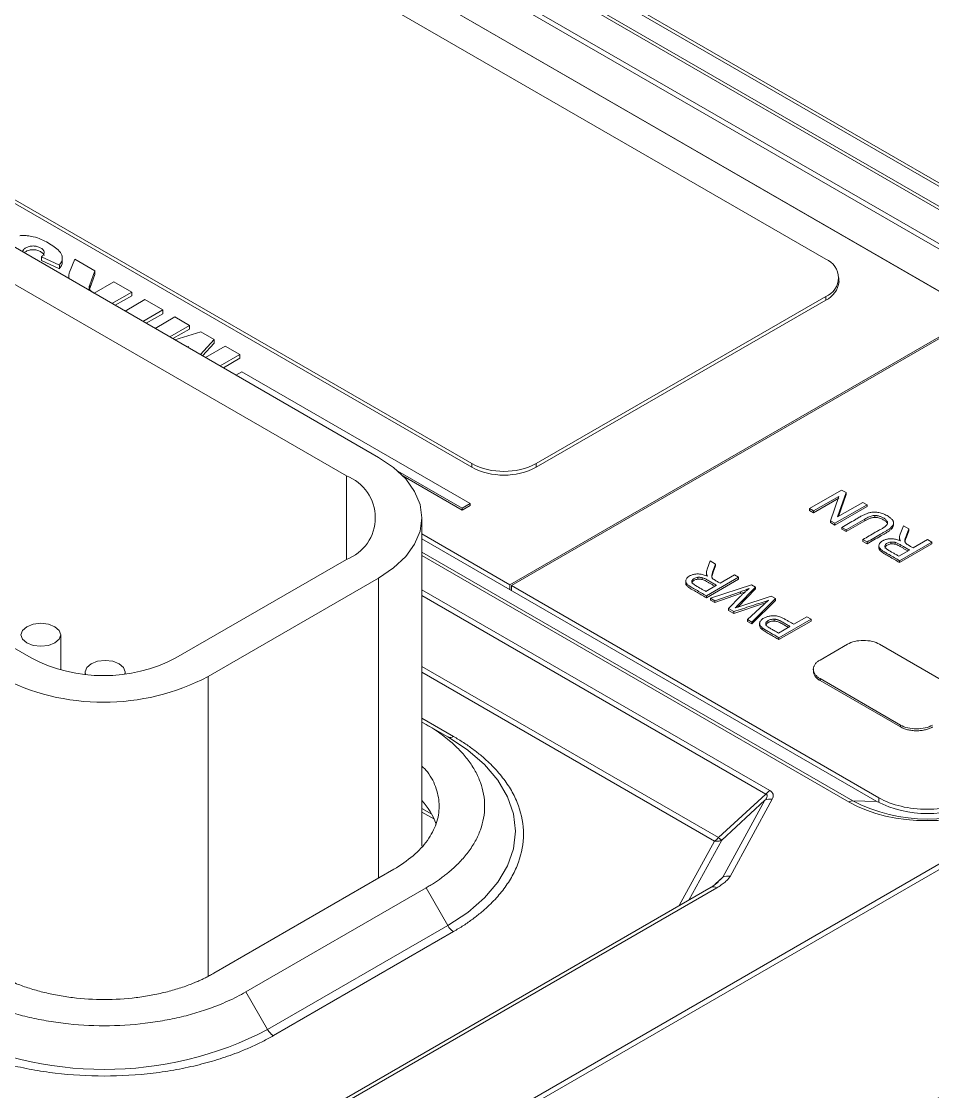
# Model space of a CAD drawing. Header units: millimetres. Extents: x 0 to 594, y 0 to 420.
# Drawn here: x 461.42 to 501.48, y 226.77 to 273.81 of the extents above; entities that cross this region are included whole.
import ezdxf

# ---------------------------------------------------------------- set-up
doc = ezdxf.new("R2010")
doc.units = ezdxf.units.MM
doc.header["$LTSCALE"] = 2

msp = doc.modelspace()

# ---------------------------------------------------------------- linework, layer by layer
at = {"color": 7, "linetype": 'Continuous', "lineweight": 15}
for p, q in [((462.965, 286.201), (520.873, 252.772)), ((521.035, 252.911), (463.127, 286.34)), ((520.161, 254.92), (466.607, 285.836)), ((520.334, 254.968), (466.78, 285.883)), ((503.497, 260.949), (461.815, 285.012)), ((519.817, 251.533), (461.909, 284.963)), ((464.253, 282.135), (496.78, 263.357)), ((444.316, 273.591), (477.125, 254.65)), ((461.594, 213.587), (565.171, 273.38)), ((481.223, 254.377), (448.696, 273.154)), ((448.696, 272.991), (481.223, 254.214)), ((461.777, 213.453), (565.354, 273.247)), ((442.901, 272.774), (475.711, 253.834)), ((461.852, 245.833), (429.042, 264.773)), ((463.092, 263.106), (462.307, 263.469)), ((462.307, 263.469), (462.307, 263.305)), ((463.092, 262.943), (462.307, 263.305)), ((463.092, 263.106), (463.092, 262.943)), ((463.223, 263.411), (463.223, 263.247)), ((463.769, 263.362), (463.534, 262.787)), ((464.657, 262.849), (463.769, 263.362)), ((463.512, 262.624), (463.512, 262.509)), ((464.429, 262.232), (464.657, 262.849)), ((464.429, 262.069), (464.657, 262.685)), ((464.657, 262.685), (464.657, 262.849)), ((497.365, 262.378), (497.365, 262.541)), ((464.419, 262.04), (464.429, 262.069)), ((464.429, 262.069), (464.429, 262.232)), ((465.483, 262.372), (464.621, 261.875)), ((466.272, 261.916), (465.483, 262.372)), ((464.621, 261.875), (464.552, 261.915)), ((465.405, 261.416), (466.272, 261.916)), ((465.547, 261.334), (466.272, 261.753)), ((466.847, 261.585), (465.98, 261.084)), ((466.272, 261.753), (466.272, 261.916)), ((467.635, 261.13), (466.847, 261.585)), ((496.78, 261.725), (484.052, 254.377)), ((484.052, 254.214), (496.78, 261.561)), ((496.78, 261.561), (496.78, 261.725)), ((466.768, 260.629), (467.635, 261.13)), ((467.635, 261.13), (467.635, 260.966)), ((466.91, 260.547), (467.635, 260.966)), ((468.168, 260.822), (467.301, 260.321)), ((468.811, 260.451), (468.168, 260.822)), ((482.894, 249.055), (503.497, 260.949)), ((482.965, 249.014), (503.568, 260.908)), ((467.944, 259.95), (468.811, 260.451)), ((468.085, 259.869), (468.811, 260.288)), ((469.309, 260.163), (468.175, 259.817)), ((468.811, 260.288), (468.811, 260.451)), ((469.891, 259.828), (469.309, 260.163)), ((469.29, 259.173), (469.891, 259.828)), ((469.388, 259.117), (469.891, 259.664)), ((469.891, 259.664), (469.891, 259.828)), ((468.719, 259.503), (468.767, 259.517)), ((468.767, 259.517), (468.742, 259.49)), ((470.387, 259.541), (469.52, 259.04)), ((471.031, 259.169), (470.387, 259.541)), ((470.164, 258.668), (471.031, 259.169)), ((470.306, 258.587), (471.031, 259.006)), ((471.031, 259.169), (471.031, 259.006)), ((471.109, 258.417), (470.855, 258.27)), ((481.15, 252.62), (471.109, 258.417)), ((477.975, 254.045), (480.797, 252.416)), ((481.223, 254.377), (481.223, 254.214)), ((484.052, 254.377), (484.052, 254.214)), ((478.193, 253.838), (480.797, 252.335)), ((497.481, 253.214), (496.067, 252.397)), ((497.305, 252.033), (497.673, 253.103)), ((497.673, 253.103), (497.481, 253.214)), ((497.673, 253.103), (497.673, 253.021)), ((480.797, 252.416), (481.15, 252.62)), ((481.15, 252.539), (481.15, 252.62)), ((496.246, 252.294), (497.357, 252.935)), ((497.357, 252.853), (496.246, 252.212)), ((497.357, 252.935), (496.989, 251.865)), ((498.416, 252.674), (497.305, 252.033)), ((497.673, 253.021), (497.34, 252.053)), ((498.596, 252.571), (498.416, 252.674)), ((480.797, 252.335), (481.15, 252.539)), ((480.797, 252.416), (480.797, 252.335)), ((496.067, 252.397), (496.246, 252.294)), ((496.067, 252.397), (496.067, 252.316)), ((496.246, 252.212), (496.067, 252.316)), ((496.246, 252.294), (496.246, 252.212)), ((497.181, 251.754), (498.596, 252.571)), ((498.596, 252.489), (497.181, 251.673)), ((498.596, 252.571), (498.596, 252.489)), ((479.029, 237.557), (479.029, 251.997)), ((496.989, 251.865), (497.181, 251.754)), ((496.989, 251.865), (496.989, 251.783)), ((497.181, 251.673), (496.989, 251.783)), ((497.181, 251.754), (497.181, 251.673)), ((497.678, 251.467), (498.495, 251.938)), ((498.495, 251.857), (497.678, 251.386)), ((498.495, 251.938), (498.495, 251.857)), ((498.942, 252.014), (498.942, 252.095)), ((499.486, 251.835), (499.486, 251.753)), ((499.764, 251.665), (499.764, 251.779)), ((479.029, 251.286), (482.894, 249.055)), ((497.491, 251.575), (497.678, 251.467)), ((497.491, 251.575), (497.491, 251.494)), ((497.678, 251.386), (497.491, 251.494)), ((497.678, 251.467), (497.678, 251.386)), ((499.721, 251.641), (499.721, 251.559)), ((500.198, 251.645), (500.059, 251.281)), ((500.433, 251.51), (500.198, 251.645)), ((500.326, 251.232), (500.433, 251.51)), ((500.433, 251.428), (500.326, 251.15)), ((500.326, 251.232), (500.326, 251.15)), ((500.433, 251.51), (500.433, 251.428)), ((479.029, 251.075), (499.026, 239.531)), ((498.416, 251.041), (498.603, 250.933)), ((498.416, 251.041), (498.416, 250.96)), ((498.603, 250.852), (498.416, 250.96)), ((498.603, 250.933), (498.603, 250.852)), ((499.117, 250.773), (499.117, 250.667)), ((499.643, 250.843), (499.643, 250.925)), ((499.838, 250.829), (499.838, 250.911)), ((500.025, 251.121), (500.025, 251.016)), ((500.026, 251.083), (500.026, 251.001)), ((500.03, 250.109), (501.445, 250.926)), ((501.445, 250.844), (500.03, 250.028)), ((501.257, 251.034), (500.629, 250.672)), ((501.445, 250.926), (501.257, 251.034)), ((501.445, 250.926), (501.445, 250.844)), ((499.154, 250.659), (499.154, 250.578)), ((500.467, 250.578), (499.999, 250.308)), ((475.711, 250.16), (468.216, 245.833)), ((491.708, 250.097), (491.569, 249.733)), ((491.943, 249.961), (491.708, 250.097)), ((491.836, 249.683), (491.943, 249.961)), ((491.943, 249.88), (491.836, 249.602)), ((491.943, 249.961), (491.943, 249.88)), ((500.03, 250.109), (500.03, 250.028)), ((477.125, 249.343), (469.63, 245.016)), ((491.153, 249.295), (491.153, 249.377)), ((491.348, 249.281), (491.348, 249.362)), ((491.535, 249.572), (491.535, 249.468)), ((491.536, 249.535), (491.536, 249.453)), ((491.54, 248.561), (492.954, 249.378)), ((491.836, 249.683), (491.836, 249.602)), ((492.767, 249.486), (492.139, 249.123)), ((492.954, 249.378), (492.767, 249.486)), ((492.954, 249.378), (492.954, 249.296)), ((482.894, 248.844), (482.894, 249.055)), ((482.965, 249.014), (499.12, 239.688)), ((482.965, 248.803), (482.965, 249.014)), ((490.627, 249.226), (490.627, 249.109)), ((490.664, 249.111), (490.664, 249.029)), ((491.977, 249.03), (491.509, 248.759)), ((492.954, 249.296), (491.54, 248.479)), ((493.52, 249.051), (491.718, 248.459)), ((492.92, 248.153), (493.7, 248.947)), ((493.7, 248.865), (492.92, 248.072)), ((493.7, 248.947), (493.52, 249.051)), ((493.7, 248.947), (493.7, 248.865)), ((491.54, 248.561), (491.54, 248.479)), ((491.718, 248.459), (491.906, 248.35)), ((491.718, 248.459), (491.718, 248.377)), ((491.906, 248.268), (491.718, 248.377)), ((491.906, 248.35), (493.036, 248.747)), ((493.036, 248.665), (491.906, 248.268)), ((493.024, 248.531), (492.511, 248.001)), ((494.384, 248.552), (493.007, 248.103)), ((493.263, 248.747), (493.036, 248.665)), ((493.036, 248.747), (493.036, 248.665)), ((493.536, 247.409), (494.575, 248.442)), ((494.575, 248.442), (494.384, 248.552)), ((494.575, 248.442), (494.575, 248.36)), ((491.906, 248.35), (491.906, 248.268)), ((492.511, 248.001), (492.736, 247.871)), ((492.511, 248.001), (492.511, 247.919)), ((492.736, 247.789), (492.511, 247.919)), ((494.136, 248.25), (492.736, 247.789)), ((494.056, 248.179), (493.344, 247.52)), ((494.575, 248.36), (493.536, 247.327)), ((492.736, 247.871), (492.736, 247.789)), ((493.344, 247.52), (493.536, 247.409)), ((493.344, 247.52), (493.344, 247.438)), ((493.536, 247.327), (493.344, 247.438)), ((493.904, 247.446), (493.901, 247.439)), ((494.52, 247.458), (494.52, 247.539)), ((494.725, 246.722), (496.14, 247.539)), ((496.14, 247.457), (494.725, 246.641)), ((495.952, 247.647), (495.377, 247.315)), ((496.14, 247.539), (495.952, 247.647)), ((496.14, 247.539), (496.14, 247.457)), ((493.536, 247.409), (493.536, 247.327)), ((493.875, 247.36), (493.875, 247.243)), ((493.99, 247.162), (493.99, 247.081)), ((494.147, 247.279), (494.147, 247.36)), ((495.211, 247.219), (494.705, 246.927)), ((463.151, 245.31), (463.151, 246.852)), ((494.725, 246.722), (494.725, 246.641)), ((497.732, 246.436), (496.53, 245.742)), ((499.146, 246.436), (502.682, 244.395)), ((464.23, 245.219), (464.23, 245.114)), ((465.98, 245.13), (465.98, 245.219)), ((496.237, 245.335), (496.237, 245.251)), ((500.065, 242.885), (496.53, 244.926)), ((496.53, 244.844), (496.53, 244.926)), ((500.065, 242.803), (496.53, 244.844)), ((479.211, 242.912), (479.029, 243.017)), ((480.168, 242.36), (479.211, 242.912)), ((500.065, 242.803), (500.065, 242.885)), ((480.948, 241.854), (480.168, 242.36)), ((494.151, 239.853), (492.068, 237.937)), ((492.209, 237.829), (494.112, 239.579)), ((494.112, 239.579), (492.262, 236.192)), ((494.425, 239.622), (492.576, 236.235)), ((497.971, 239.551), (499.026, 239.531)), ((479.462, 238.971), (479.029, 239.22)), ((479.029, 239.057), (479.577, 238.741)), ((477.797, 236.544), (469.877, 231.972)), ((491.739, 235.752), (466.946, 221.44)), ((491.989, 235.728), (467.196, 221.415)), ((471.291, 231.156), (479.211, 235.728)), ((479.211, 235.728), (480.168, 234.07)), ((492.06, 235.98), (491.759, 235.762)), ((472.249, 229.498), (480.168, 234.07)), ((480.418, 233.806), (472.499, 229.234)), ((471.291, 231.156), (472.249, 229.498))]:
    msp.add_line(p, q, dxfattribs=at)
at = {"color": 8, "linetype": 'Continuous', "lineweight": 15}
for p, q in [((521.614, 255.105), (468.863, 285.558)), ((469.036, 285.605), (521.808, 255.141)), ((463.527, 262.5), (463.527, 262.511)), ((475.711, 250.16), (475.711, 253.834)), ((497.971, 239.551), (479.029, 250.485)), ((479.029, 250.344), (497.809, 239.502)), ((477.125, 236.157), (477.125, 249.343)), ((479.029, 248.834), (494.324, 240.005)), ((479.029, 248.583), (494.151, 239.853)), ((492.92, 248.153), (492.92, 248.074)), ((479.029, 245.465), (492.068, 237.937)), ((491.895, 237.785), (479.029, 245.213)), ((469.63, 231.855), (469.63, 245.016)), ((479.029, 243.186), (480.418, 242.384)), ((499.12, 239.688), (499.12, 239.479)), ((490.346, 234.949), (491.895, 237.785)), ((492.209, 237.829), (490.769, 235.193)), ((492.262, 236.192), (491.928, 235.885)), ((492.262, 236.192), (491.996, 235.954))]:
    msp.add_line(p, q, dxfattribs=at)
at = {"color": 7, "linetype": 'Continuous', "lineweight": 15, "flags": 128}
for points in [[(477.125, 254.65), (477.788, 254.202), (478.321, 253.7), (478.711, 253.156), (478.949, 252.584), (479.029, 251.997), (478.949, 251.41), (478.711, 250.837), (478.321, 250.293), (477.788, 249.791), (477.125, 249.343)], [(462.895, 246.494), (462.611, 246.385), (462.276, 246.347), (461.941, 246.385), (461.657, 246.494), (461.468, 246.658), (461.401, 246.852), (461.468, 247.045), (461.657, 247.209), (461.941, 247.318), (462.276, 247.357), (462.611, 247.318), (462.895, 247.209), (463.084, 247.045), (463.151, 246.852), (463.084, 246.658), (462.895, 246.494)], [(464.249, 245.112), (464.23, 245.219), (464.296, 245.412), (464.486, 245.576), (464.77, 245.686), (465.105, 245.724), (465.439, 245.686), (465.723, 245.576), (465.913, 245.412), (465.98, 245.219), (465.965, 245.128)], [(491.757, 235.761), (491.744, 235.755), (491.739, 235.752)]]:
    msp.add_lwpolyline(points, dxfattribs=at)
at = {"color": 8, "linetype": 'Continuous', "lineweight": 15, "flags": 128}
msp.add_lwpolyline([(480.168, 234.07), (481.044, 234.647), (481.782, 235.284), (482.369, 235.972), (482.796, 236.698), (483.055, 237.45), (483.142, 238.215), (483.055, 238.98), (482.796, 239.732), (482.369, 240.458), (481.782, 241.146), (481.044, 241.783), (480.948, 241.854)], dxfattribs=at)
at = {"color": 7, "linetype": 'Continuous', "lineweight": 15}
for centre, radius, start, end in [((496.47, 262.541), 0.873, 290.7831, 69.2171), ((496.365, 262.478), 1.006, 294.3726, 354.308), ((482.637, 257.106), 3.074, 242.6094, 297.3906), ((482.637, 256.943), 3.074, 242.6094, 297.3906), ((475.014, 251.997), 1.965, 290.7838, 69.2163), ((465.034, 251.974), 6.917, 242.6098, 297.3902), ((465.034, 253.805), 9.918, 242.3911, 297.6088), ((480.272, 242.589), 0.251, 245.6867, 305.6176), ((494.658, 239.45), 0.647, 121.0659, 141.5668), ((476.696, 237.447), 3.155, 20.1662, 42.3121), ((494.329, 239.164), 0.468, 78.1629, 117.6622), ((497.977, 239.232), 0.319, 91.173, 121.9032), ((501.242, 245.863), 7.109, 242.6097, 297.3905), ((501.242, 243.806), 4.815, 242.6099, 297.39), ((491.562, 238.34), 0.647, 301.066, 321.5665), ((492.48, 235.777), 0.469, 78.1718, 117.6533), ((480.8, 234.418), 0.721, 208.8548, 238.0455), ((465.069, 243.355), 15.606, 242.6098, 297.3903), ((472.88, 229.846), 0.721, 208.8548, 238.0455)]:
    msp.add_arc(centre, radius, start, end, dxfattribs=at)
at = {"color": 8, "linetype": 'Continuous', "lineweight": 15}
msp.add_arc((491.839, 235.516), 0.259, 54.7721, 108.6381, dxfattribs=at)
at = {"color": 7, "linetype": 'Continuous', "lineweight": 15}
for points, knots in [([(469.233, 300.673), (468.137, 300.078), (466.065, 298.954), (463.155, 297.362), (460.613, 295.964), (458.438, 294.762), (456.62, 293.753), (455.05, 292.878), (453.6, 292.068), (452.152, 291.256), (449.406, 289.713), (445.378, 287.432), (440.368, 284.562), (435.674, 281.844), (431.424, 279.36), (428.279, 277.504), (426.108, 276.215), (424.68, 275.365), (422.976, 274.347), (420.994, 273.158), (418.736, 271.798), (416.206, 270.264), (413.406, 268.557), (411.458, 267.359), (410.438, 266.731)], [0, 0, 0, 0, 0.053681, 0.10144, 0.14328, 0.179204, 0.209215, 0.233598, 0.257433, 0.281563, 0.305987, 0.395007, 0.484371, 0.560194, 0.634887, 0.703022, 0.723053, 0.74777, 0.777432, 0.812043, 0.851602, 0.896113, 0.945578, 1, 1, 1, 1]), ([(461.348, 264.393), (461.403, 264.397), (461.514, 264.405), (461.718, 264.395), (461.858, 264.368), (461.945, 264.35)], [0, 0, 0, 0, 0.276317, 0.54925, 1, 1, 1, 1]), ([(462.425, 263.686), (462.41, 263.755), (462.342, 263.815), (462.212, 263.886), (462.164, 263.905), (462.054, 263.933), (461.996, 263.941), (461.877, 263.942), (461.818, 263.935), (461.709, 263.907), (461.661, 263.886), (461.577, 263.837), (461.54, 263.809), (461.491, 263.747), (461.479, 263.712), (461.483, 263.678)], [0, 0, 0, 0, 0.25, 0.25, 0.375, 0.375, 0.5, 0.5, 0.625, 0.625, 0.75, 0.75, 0.875, 0.875, 1, 1, 1, 1]), ([(461.945, 264.35), (462.07, 264.321), (462.184, 264.28), (462.399, 264.187), (462.5, 264.135), (462.691, 264.026), (462.784, 263.969), (462.953, 263.849), (463.031, 263.786), (463.091, 263.716)], [0, 0, 0, 0, 0.25, 0.25, 0.5, 0.5, 0.75, 0.75, 1, 1, 1, 1]), ([(462.425, 263.523), (462.413, 263.551), (462.386, 263.616), (462.268, 263.699), (462.112, 263.764), (461.934, 263.784), (461.78, 263.767), (461.645, 263.72), (461.582, 263.672), (461.546, 263.644)], [0, 0, 0, 0, 0.128384, 0.289593, 0.458066, 0.608109, 0.736402, 0.849058, 1, 1, 1, 1]), ([(462.307, 263.469), (462.343, 263.502), (462.374, 263.536), (462.419, 263.609), (462.433, 263.647), (462.425, 263.686)], [0, 0, 0, 0, 0.5, 0.5, 1, 1, 1, 1]), ([(463.091, 263.716), (463.108, 263.696), (463.14, 263.655), (463.177, 263.594), (463.204, 263.533), (463.22, 263.471), (463.222, 263.431), (463.223, 263.411)], [0, 0, 0, 0, 0.212883, 0.417655, 0.615907, 0.809394, 1, 1, 1, 1]), ([(463.223, 263.411), (463.22, 263.382), (463.215, 263.325), (463.177, 263.221), (463.125, 263.15), (463.092, 263.106)], [0, 0, 0, 0, 0.272149, 0.544197, 1, 1, 1, 1]), ([(463.223, 263.247), (463.22, 263.219), (463.215, 263.161), (463.177, 263.058), (463.125, 262.987), (463.092, 262.943)], [0, 0, 0, 0, 0.272149, 0.544197, 1, 1, 1, 1]), ([(463.534, 262.787), (463.527, 262.772), (463.523, 262.756), (463.521, 262.739), (463.518, 262.724), (463.516, 262.709), (463.515, 262.694), (463.514, 262.678), (463.513, 262.663), (463.512, 262.648)], [0, 0, 0, 0, 0.0000841376, 0.0000841376, 0.0000841376, 0.0001635164, 0.0001635164, 0.0001635164, 0.0002430318, 0.0002430318, 0.0002430318, 0.0002430318]), ([(463.512, 262.648), (463.512, 262.631), (463.512, 262.615), (463.512, 262.599), (463.513, 262.584), (463.514, 262.569), (463.516, 262.555), (463.518, 262.54), (463.521, 262.525), (463.527, 262.511)], [0, 0, 0, 0, 0.0000842698, 0.0000842698, 0.0000842698, 0.0001611037, 0.0001611037, 0.0001611037, 0.0002386605, 0.0002386605, 0.0002386605, 0.0002386605]), ([(464.408, 262.055), (464.404, 262.076), (464.396, 262.115), (464.409, 262.175), (464.422, 262.213), (464.429, 262.232)], [0, 0, 0, 0, 0.345744, 0.671397, 1, 1, 1, 1]), ([(464.552, 261.915), (464.534, 261.926), (464.5, 261.948), (464.446, 261.993), (464.423, 262.031), (464.408, 262.055)], [0, 0, 0, 0, 0.267951, 0.53591, 1, 1, 1, 1]), ([(549.942, 253.649), (549.296, 253.233), (548.002, 252.401), (546.055, 251.159), (544.101, 249.923), (542.141, 248.692), (540.175, 247.466), (538.203, 246.246), (536.225, 245.032), (534.24, 243.823), (532.249, 242.619), (530.252, 241.421), (528.249, 240.229), (526.24, 239.042), (524.224, 237.86), (522.203, 236.684), (520.175, 235.514), (518.141, 234.348), (516.101, 233.189), (514.055, 232.035), (512.002, 230.886), (509.944, 229.743), (507.879, 228.605), (505.808, 227.473), (503.731, 226.346), (501.647, 225.225), (499.558, 224.109), (497.462, 222.998), (495.36, 221.894), (493.252, 220.794), (491.842, 220.066), (491.137, 219.701)], [0, 0, 0, 0, 0.034503, 0.069001, 0.103495, 0.137985, 0.172472, 0.206956, 0.241437, 0.275915, 0.310391, 0.344866, 0.379339, 0.41381, 0.448282, 0.482752, 0.517223, 0.551694, 0.586166, 0.620638, 0.655112, 0.689588, 0.724065, 0.758545, 0.793028, 0.827514, 0.862003, 0.896496, 0.930993, 0.965494, 1, 1, 1, 1]), ([(498.695, 252.215), (498.674, 252.209), (498.629, 252.196), (498.565, 252.173), (498.498, 252.146), (498.43, 252.115), (498.363, 252.08), (498.291, 252.04), (498.195, 251.983), (498.023, 251.882), (497.781, 251.743), (497.588, 251.631), (497.491, 251.575)], [0, 0, 0, 0, 0.043202, 0.089449, 0.139007, 0.192089, 0.248872, 0.303136, 0.375216, 0.500472, 0.750236, 1, 1, 1, 1]), ([(499.073, 252.232), (499.046, 252.235), (498.994, 252.241), (498.915, 252.243), (498.839, 252.24), (498.765, 252.231), (498.718, 252.22), (498.695, 252.215)], [0, 0, 0, 0, 0.212115, 0.41478, 0.611247, 0.805083, 1, 1, 1, 1]), ([(499.739, 251.859), (499.731, 251.873), (499.714, 251.901), (499.678, 251.943), (499.628, 251.989), (499.562, 252.039), (499.476, 252.093), (499.377, 252.144), (499.272, 252.185), (499.171, 252.216), (499.105, 252.227), (499.073, 252.232)], [0, 0, 0, 0, 0.078532, 0.161774, 0.250625, 0.373475, 0.500469, 0.647158, 0.785816, 0.895935, 1, 1, 1, 1]), ([(499.47, 251.689), (499.46, 251.678), (499.441, 251.654), (499.403, 251.619), (499.357, 251.584), (499.303, 251.548), (499.247, 251.514), (499.178, 251.476), (499.083, 251.425), (498.915, 251.33), (498.689, 251.199), (498.507, 251.094), (498.416, 251.041)], [0, 0, 0, 0, 0.042126, 0.087762, 0.137254, 0.190873, 0.248831, 0.294746, 0.375687, 0.500999, 0.7505, 1, 1, 1, 1]), ([(498.495, 251.938), (498.528, 251.957), (498.592, 251.992), (498.688, 252.037), (498.778, 252.069), (498.861, 252.09), (498.916, 252.094), (498.942, 252.095)], [0, 0, 0, 0, 0.264321, 0.493363, 0.689461, 0.856337, 1, 1, 1, 1]), ([(498.942, 252.014), (498.926, 252.013), (498.894, 252.011), (498.844, 252.003), (498.792, 251.99), (498.737, 251.973), (498.68, 251.951), (498.62, 251.924), (498.557, 251.892), (498.516, 251.869), (498.495, 251.857)], [0, 0, 0, 0, 0.087597, 0.183097, 0.288383, 0.404866, 0.533588, 0.675322, 0.830646, 1, 1, 1, 1]), ([(498.942, 252.095), (498.959, 252.095), (498.995, 252.095), (499.049, 252.088), (499.105, 252.076), (499.162, 252.059), (499.219, 252.036), (499.282, 252.008), (499.345, 251.973), (499.405, 251.931), (499.457, 251.885), (499.477, 251.851), (499.486, 251.835)], [0, 0, 0, 0, 0.07015, 0.1436411, 0.2221697, 0.3071307, 0.3996289, 0.5005215, 0.6253906, 0.7502253, 0.8789502, 1, 1, 1, 1]), ([(499.486, 251.753), (499.48, 251.765), (499.466, 251.79), (499.433, 251.826), (499.39, 251.861), (499.338, 251.895), (499.271, 251.932), (499.194, 251.966), (499.108, 251.994), (499.024, 252.012), (498.969, 252.013), (498.942, 252.014)], [0, 0, 0, 0, 0.088637, 0.181395, 0.279947, 0.385691, 0.499761, 0.647174, 0.77704, 0.892971, 1, 1, 1, 1]), ([(499.486, 251.835), (499.491, 251.822), (499.501, 251.798), (499.502, 251.76), (499.493, 251.724), (499.477, 251.7), (499.47, 251.689)], [0, 0, 0, 0, 0.256515, 0.503643, 0.748907, 1, 1, 1, 1]), ([(499.721, 251.641), (499.73, 251.655), (499.748, 251.683), (499.762, 251.726), (499.765, 251.77), (499.759, 251.815), (499.745, 251.844), (499.739, 251.859)], [0, 0, 0, 0, 0.201743, 0.39871, 0.594803, 0.793975, 1, 1, 1, 1]), ([(499.76, 251.681), (499.761, 251.676), (499.772, 251.635), (499.745, 251.595), (499.721, 251.559)], [0, 0, 0, 0, 0.1165002, 1, 1, 1, 1]), ([(498.603, 250.933), (498.702, 250.99), (498.898, 251.103), (499.133, 251.239), (499.308, 251.34), (499.407, 251.397), (499.502, 251.453), (499.586, 251.509), (499.666, 251.574), (499.703, 251.62), (499.721, 251.641)], [0, 0, 0, 0, 0.2499476, 0.4998952, 0.599805, 0.6947488, 0.7510524, 0.8443055, 0.9269042, 1, 1, 1, 1]), ([(499.721, 251.559), (499.711, 251.547), (499.691, 251.521), (499.652, 251.482), (499.605, 251.443), (499.549, 251.403), (499.488, 251.363), (499.41, 251.317), (499.311, 251.26), (499.136, 251.159), (498.898, 251.021), (498.702, 250.908), (498.603, 250.852)], [0, 0, 0, 0, 0.042763, 0.088768, 0.138323, 0.191673, 0.249016, 0.304647, 0.39311, 0.500151, 0.750075, 1, 1, 1, 1]), ([(500.059, 251.281), (500.048, 251.247), (500.026, 251.181), (500.026, 251.115), (500.026, 251.083)], [0, 0, 0, 0, 0.522906, 1, 1, 1, 1]), ([(500.267, 251.041), (500.271, 251.058), (500.28, 251.097), (500.3, 251.161), (500.317, 251.207), (500.326, 251.232)], [0, 0, 0, 0, 0.2701191, 0.6033632, 1, 1, 1, 1]), ([(499.131, 250.828), (499.126, 250.813), (499.116, 250.785), (499.116, 250.741), (499.127, 250.699), (499.145, 250.673), (499.154, 250.659)], [0, 0, 0, 0, 0.260564, 0.509636, 0.753791, 1, 1, 1, 1]), ([(499.637, 251.075), (499.613, 251.074), (499.566, 251.073), (499.498, 251.063), (499.433, 251.048), (499.371, 251.027), (499.301, 250.995), (499.229, 250.952), (499.165, 250.893), (499.142, 250.85), (499.131, 250.828)], [0, 0, 0, 0, 0.0998626, 0.1977908, 0.2958196, 0.3959776, 0.5001693, 0.6694351, 0.8336509, 1, 1, 1, 1]), ([(499.999, 250.308), (499.957, 250.332), (499.873, 250.381), (499.699, 250.475), (499.547, 250.56), (499.441, 250.643), (499.4, 250.689), (499.381, 250.739), (499.39, 250.791), (499.425, 250.839), (499.483, 250.879), (499.556, 250.911), (499.614, 250.92), (499.643, 250.925)], [0, 0, 0, 0, 0.12499, 0.250282, 0.50002, 0.568522, 0.624947, 0.687393, 0.750021, 0.810491, 0.874879, 0.937398, 1, 1, 1, 1]), ([(499.643, 250.843), (499.614, 250.839), (499.556, 250.829), (499.483, 250.797), (499.425, 250.757), (499.39, 250.712), (499.388, 250.681), (499.387, 250.666)], [0, 0, 0, 0, 0.206959, 0.414788, 0.627001, 0.828746, 1, 1, 1, 1]), ([(500.069, 250.977), (500.039, 250.99), (499.981, 251.014), (499.892, 251.042), (499.805, 251.062), (499.72, 251.074), (499.664, 251.075), (499.637, 251.075)], [0, 0, 0, 0, 0.234786, 0.448939, 0.645277, 0.827448, 1, 1, 1, 1]), ([(499.643, 250.925), (499.659, 250.927), (499.691, 250.93), (499.74, 250.928), (499.79, 250.922), (499.822, 250.915), (499.838, 250.911)], [0, 0, 0, 0, 0.242627, 0.485495, 0.735765, 1, 1, 1, 1]), ([(499.838, 250.829), (499.822, 250.833), (499.79, 250.841), (499.74, 250.847), (499.691, 250.848), (499.659, 250.845), (499.643, 250.843)], [0, 0, 0, 0, 0.264235, 0.514505, 0.757373, 1, 1, 1, 1]), ([(499.838, 250.911), (499.857, 250.905), (499.896, 250.893), (499.954, 250.869), (500.009, 250.842), (500.078, 250.802), (500.179, 250.744), (500.316, 250.665), (500.417, 250.607), (500.467, 250.578)], [0, 0, 0, 0, 0.073728, 0.156428, 0.248952, 0.324491, 0.500157, 0.750078, 1, 1, 1, 1]), ([(500.396, 250.537), (500.358, 250.559), (500.28, 250.604), (500.168, 250.669), (500.078, 250.721), (500.001, 250.765), (499.929, 250.8), (499.867, 250.82), (499.838, 250.829)], [0, 0, 0, 0, 0.2168743, 0.4337485, 0.6313163, 0.7182136, 0.8701165, 1, 1, 1, 1]), ([(500.026, 251.083), (500.028, 251.073), (500.032, 251.05), (500.047, 251.015), (500.061, 250.99), (500.069, 250.977)], [0, 0, 0, 0, 0.2824889, 0.6148953, 1, 1, 1, 1]), ([(500.267, 250.932), (500.264, 250.942), (500.259, 250.964), (500.26, 251), (500.264, 251.027), (500.267, 251.041)], [0, 0, 0, 0, 0.272753, 0.604911, 1, 1, 1, 1]), ([(500.326, 251.15), (500.313, 251.114), (500.29, 251.051), (500.274, 250.987), (500.267, 250.96)], [0, 0, 0, 0, 0.5711822, 1, 1, 1, 1]), ([(500.315, 250.861), (500.305, 250.872), (500.283, 250.894), (500.273, 250.919), (500.267, 250.932)], [0, 0, 0, 0, 0.479779, 1, 1, 1, 1]), ([(500.629, 250.672), (500.591, 250.693), (500.537, 250.724), (500.469, 250.764), (500.426, 250.789), (500.384, 250.813), (500.346, 250.836), (500.324, 250.853), (500.315, 250.861)], [0, 0, 0, 0, 0.3550923, 0.5001155, 0.642067, 0.7501533, 0.892941, 1, 1, 1, 1]), ([(499.154, 250.578), (499.135, 250.605), (499.113, 250.638), (499.12, 250.672), (499.121, 250.679)], [0, 0, 0, 0, 0.809643, 1, 1, 1, 1]), ([(499.154, 250.659), (499.163, 250.648), (499.184, 250.624), (499.227, 250.587), (499.28, 250.548), (499.338, 250.51), (499.403, 250.471), (499.48, 250.427), (499.691, 250.305), (499.877, 250.198), (500.03, 250.109)], [0, 0, 0, 0, 0.050749, 0.108957, 0.175092, 0.249474, 0.310051, 0.392434, 0.499661, 1, 1, 1, 1]), ([(500.03, 250.028), (499.877, 250.116), (499.694, 250.223), (499.483, 250.344), (499.406, 250.388), (499.331, 250.432), (499.262, 250.478), (499.197, 250.528), (499.167, 250.562), (499.154, 250.578)], [0, 0, 0, 0, 0.500364, 0.600446, 0.687779, 0.750564, 0.847789, 0.930626, 1, 1, 1, 1]), ([(491.147, 249.527), (491.123, 249.526), (491.076, 249.524), (491.008, 249.514), (490.943, 249.499), (490.88, 249.478), (490.81, 249.447), (490.739, 249.403), (490.675, 249.345), (490.652, 249.301), (490.641, 249.28)], [0, 0, 0, 0, 0.099863, 0.197791, 0.29582, 0.395978, 0.500169, 0.669435, 0.833651, 1, 1, 1, 1]), ([(491.509, 248.759), (491.467, 248.784), (491.383, 248.833), (491.209, 248.926), (491.056, 249.012), (490.951, 249.095), (490.91, 249.141), (490.891, 249.191), (490.9, 249.242), (490.935, 249.291), (490.993, 249.33), (491.066, 249.362), (491.124, 249.372), (491.153, 249.377)], [0, 0, 0, 0, 0.12499, 0.250282, 0.50002, 0.568522, 0.624947, 0.687393, 0.750021, 0.810491, 0.874879, 0.937398, 1, 1, 1, 1]), ([(491.579, 249.429), (491.549, 249.441), (491.491, 249.465), (491.402, 249.494), (491.315, 249.513), (491.23, 249.526), (491.174, 249.526), (491.147, 249.527)], [0, 0, 0, 0, 0.2347864, 0.4489391, 0.6452769, 0.8274477, 1, 1, 1, 1]), ([(491.153, 249.377), (491.169, 249.378), (491.201, 249.381), (491.25, 249.38), (491.3, 249.374), (491.331, 249.366), (491.348, 249.362)], [0, 0, 0, 0, 0.242627, 0.485495, 0.735765, 1, 1, 1, 1]), ([(491.348, 249.362), (491.366, 249.357), (491.406, 249.345), (491.464, 249.321), (491.519, 249.294), (491.588, 249.254), (491.689, 249.196), (491.826, 249.117), (491.926, 249.059), (491.977, 249.03)], [0, 0, 0, 0, 0.073728, 0.156428, 0.248952, 0.324491, 0.500157, 0.750078, 1, 1, 1, 1]), ([(491.569, 249.733), (491.558, 249.699), (491.536, 249.633), (491.536, 249.566), (491.536, 249.535)], [0, 0, 0, 0, 0.522906, 1, 1, 1, 1]), ([(491.536, 249.535), (491.538, 249.524), (491.542, 249.502), (491.557, 249.467), (491.571, 249.442), (491.579, 249.429)], [0, 0, 0, 0, 0.282489, 0.614895, 1, 1, 1, 1]), ([(491.777, 249.384), (491.774, 249.393), (491.768, 249.415), (491.77, 249.452), (491.774, 249.478), (491.776, 249.493)], [0, 0, 0, 0, 0.272753, 0.604911, 1, 1, 1, 1]), ([(491.776, 249.493), (491.781, 249.51), (491.79, 249.549), (491.81, 249.612), (491.827, 249.658), (491.836, 249.683)], [0, 0, 0, 0, 0.2701191, 0.6033632, 1, 1, 1, 1]), ([(491.836, 249.602), (491.823, 249.566), (491.8, 249.502), (491.783, 249.439), (491.776, 249.411)], [0, 0, 0, 0, 0.571182, 1, 1, 1, 1]), ([(491.825, 249.313), (491.814, 249.323), (491.793, 249.346), (491.782, 249.371), (491.777, 249.384)], [0, 0, 0, 0, 0.479779, 1, 1, 1, 1]), ([(492.139, 249.123), (492.101, 249.145), (492.047, 249.176), (491.978, 249.216), (491.936, 249.24), (491.894, 249.265), (491.856, 249.287), (491.834, 249.305), (491.825, 249.313)], [0, 0, 0, 0, 0.355092, 0.500115, 0.642067, 0.750153, 0.892941, 1, 1, 1, 1]), ([(490.641, 249.28), (490.636, 249.265), (490.626, 249.236), (490.626, 249.193), (490.637, 249.151), (490.655, 249.124), (490.664, 249.111)], [0, 0, 0, 0, 0.260564, 0.509636, 0.753791, 1, 1, 1, 1]), ([(490.664, 249.029), (490.645, 249.056), (490.623, 249.089), (490.63, 249.124), (490.631, 249.131)], [0, 0, 0, 0, 0.809528, 1, 1, 1, 1]), ([(490.664, 249.111), (490.674, 249.099), (490.695, 249.073), (490.738, 249.036), (490.79, 248.997), (490.844, 248.962), (490.904, 248.927), (490.982, 248.883), (491.196, 248.76), (491.387, 248.65), (491.54, 248.561)], [0, 0, 0, 0, 0.054223, 0.113476, 0.178251, 0.248923, 0.30219, 0.375261, 0.500421, 1, 1, 1, 1]), ([(491.54, 248.479), (491.387, 248.568), (491.196, 248.679), (490.982, 248.801), (490.904, 248.845), (490.837, 248.884), (490.772, 248.928), (490.708, 248.978), (490.678, 249.013), (490.664, 249.029)], [0, 0, 0, 0, 0.499606, 0.624773, 0.697555, 0.751117, 0.84391, 0.926529, 1, 1, 1, 1]), ([(491.153, 249.295), (491.124, 249.29), (491.066, 249.281), (490.993, 249.249), (490.935, 249.209), (490.9, 249.164), (490.898, 249.132), (490.897, 249.118)], [0, 0, 0, 0, 0.206928, 0.414768, 0.626986, 0.828703, 1, 1, 1, 1]), ([(491.348, 249.281), (491.331, 249.285), (491.3, 249.292), (491.25, 249.298), (491.201, 249.3), (491.169, 249.297), (491.153, 249.295)], [0, 0, 0, 0, 0.264235, 0.514505, 0.757373, 1, 1, 1, 1]), ([(491.906, 248.989), (491.868, 249.011), (491.79, 249.056), (491.678, 249.121), (491.588, 249.172), (491.51, 249.217), (491.439, 249.252), (491.377, 249.272), (491.348, 249.281)], [0, 0, 0, 0, 0.2168807, 0.4337614, 0.6313247, 0.71822, 0.8701195, 1, 1, 1, 1]), ([(493.414, 248.884), (493.38, 248.857), (493.312, 248.803), (493.214, 248.717), (493.117, 248.626), (493.055, 248.563), (493.024, 248.531)], [0, 0, 0, 0, 0.2369074, 0.4823426, 0.7366143, 1, 1, 1, 1]), ([(493.036, 248.747), (493.104, 248.771), (493.232, 248.815), (493.356, 248.862), (493.414, 248.884)], [0, 0, 0, 0, 0.534873, 1, 1, 1, 1]), ([(492.736, 247.871), (492.866, 247.913), (493.125, 247.996), (493.528, 248.127), (493.917, 248.253), (494.172, 248.341), (494.285, 248.381)], [0, 0, 0, 0, 0.250009, 0.500018, 0.776846, 1, 1, 1, 1]), ([(494.285, 248.381), (494.246, 248.348), (494.167, 248.282), (494.093, 248.213), (494.056, 248.179)], [0, 0, 0, 0, 0.497094, 1, 1, 1, 1]), ([(492.799, 248.032), (492.813, 248.045), (492.855, 248.085), (492.894, 248.126), (492.92, 248.153)], [0, 0, 0, 0, 0.341817, 1, 1, 1, 1]), ([(493.007, 248.103), (492.975, 248.093), (492.905, 248.07), (492.836, 248.045), (492.799, 248.032)], [0, 0, 0, 0, 0.456013, 1, 1, 1, 1]), ([(493.901, 247.439), (493.895, 247.427), (493.883, 247.404), (493.875, 247.367), (493.874, 247.332), (493.884, 247.286), (493.918, 247.226), (493.965, 247.185), (493.99, 247.162)], [0, 0, 0, 0, 0.128269, 0.251389, 0.371175, 0.489593, 0.73014, 1, 1, 1, 1]), ([(494.475, 247.692), (494.45, 247.691), (494.4, 247.688), (494.327, 247.678), (494.256, 247.664), (494.189, 247.644), (494.121, 247.617), (494.054, 247.583), (493.992, 247.542), (493.939, 247.496), (493.916, 247.462), (493.904, 247.446)], [0, 0, 0, 0, 0.1006502, 0.1994433, 0.2978942, 0.3975334, 0.499838, 0.6242532, 0.7501769, 0.875854, 1, 1, 1, 1]), ([(494.147, 247.36), (494.15, 247.37), (494.157, 247.388), (494.177, 247.415), (494.204, 247.441), (494.238, 247.466), (494.287, 247.493), (494.352, 247.52), (494.435, 247.539), (494.492, 247.539), (494.52, 247.539)], [0, 0, 0, 0, 0.094779, 0.190171, 0.288351, 0.391312, 0.500791, 0.677895, 0.840349, 1, 1, 1, 1]), ([(494.52, 247.458), (494.503, 247.458), (494.47, 247.458), (494.42, 247.452), (494.371, 247.442), (494.324, 247.427), (494.269, 247.403), (494.214, 247.37), (494.167, 247.326), (494.153, 247.294), (494.147, 247.279)], [0, 0, 0, 0, 0.095515, 0.190645, 0.288103, 0.390418, 0.499784, 0.677258, 0.840866, 1, 1, 1, 1]), ([(495.377, 247.315), (495.307, 247.356), (495.192, 247.422), (495.057, 247.499), (494.959, 247.556), (494.87, 247.6), (494.766, 247.642), (494.666, 247.672), (494.569, 247.69), (494.506, 247.691), (494.475, 247.692)], [0, 0, 0, 0, 0.261017, 0.427784, 0.500304, 0.62512, 0.735484, 0.833027, 0.920104, 1, 1, 1, 1]), ([(494.52, 247.539), (494.536, 247.538), (494.57, 247.536), (494.621, 247.525), (494.673, 247.51), (494.722, 247.492), (494.769, 247.471), (494.825, 247.442), (494.918, 247.387), (495.051, 247.311), (495.157, 247.25), (495.211, 247.219)], [0, 0, 0, 0, 0.05448, 0.113386, 0.178036, 0.249429, 0.307693, 0.374395, 0.499291, 0.749645, 1, 1, 1, 1]), ([(495.14, 247.178), (495.057, 247.226), (494.947, 247.288), (494.825, 247.36), (494.769, 247.389), (494.718, 247.412), (494.658, 247.434), (494.589, 247.452), (494.542, 247.456), (494.52, 247.458)], [0, 0, 0, 0, 0.438389, 0.578888, 0.650771, 0.719466, 0.823856, 0.916303, 1, 1, 1, 1]), ([(493.99, 247.081), (493.965, 247.103), (493.919, 247.145), (493.879, 247.208), (493.879, 247.249), (493.879, 247.265)], [0, 0, 0, 0, 0.394989, 0.751738, 1, 1, 1, 1]), ([(493.99, 247.162), (494.005, 247.15), (494.038, 247.125), (494.096, 247.086), (494.169, 247.041), (494.257, 246.993), (494.445, 246.885), (494.601, 246.795), (494.725, 246.722)], [0, 0, 0, 0, 0.073346, 0.156496, 0.249719, 0.375101, 0.500163, 1, 1, 1, 1]), ([(494.725, 246.641), (494.663, 246.677), (494.538, 246.749), (494.382, 246.839), (494.257, 246.911), (494.16, 246.965), (494.068, 247.02), (494.015, 247.061), (493.99, 247.081)], [0, 0, 0, 0, 0.249913, 0.499826, 0.625046, 0.750266, 0.879334, 1, 1, 1, 1]), ([(494.181, 247.244), (494.173, 247.253), (494.158, 247.27), (494.145, 247.3), (494.14, 247.33), (494.144, 247.35), (494.147, 247.36)], [0, 0, 0, 0, 0.251383, 0.496703, 0.743711, 1, 1, 1, 1]), ([(494.705, 246.927), (494.642, 246.963), (494.553, 247.015), (494.441, 247.079), (494.37, 247.12), (494.299, 247.161), (494.232, 247.201), (494.196, 247.231), (494.181, 247.244)], [0, 0, 0, 0, 0.35003, 0.500101, 0.621965, 0.750159, 0.894346, 1, 1, 1, 1]), ([(499.146, 246.436), (498.961, 246.543), (498.701, 246.605), (498.177, 246.605), (497.917, 246.543), (497.732, 246.436)], [0, 0, 0, 0, 0.5, 0.5, 1, 1, 1, 1]), ([(496.53, 245.742), (496.508, 245.729), (496.465, 245.703), (496.409, 245.659), (496.359, 245.613), (496.302, 245.545), (496.25, 245.452), (496.23, 245.334), (496.25, 245.216), (496.312, 245.106), (496.404, 245.007), (496.488, 244.953), (496.53, 244.926)], [0, 0, 0, 0, 0.060259, 0.1200207, 0.1798243, 0.2402078, 0.3699983, 0.5001303, 0.629921, 0.7600531, 0.8799433, 1, 1, 1, 1]), ([(496.53, 244.844), (496.508, 244.857), (496.465, 244.884), (496.409, 244.927), (496.359, 244.974), (496.302, 245.041), (496.249, 245.134), (496.241, 245.213), (496.237, 245.252)], [0, 0, 0, 0, 0.120487, 0.239979, 0.359555, 0.48029, 0.739804, 1, 1, 1, 1]), ([(479.211, 235.728), (479.274, 235.765), (479.399, 235.838), (479.58, 235.953), (479.755, 236.071), (479.923, 236.191), (480.085, 236.315), (480.353, 236.533), (480.7, 236.856), (481.082, 237.305), (481.39, 237.78), (481.695, 238.449), (481.851, 239.32), (481.695, 240.191), (481.39, 240.86), (481.083, 241.335), (480.7, 241.784), (480.306, 242.151), (479.926, 242.45), (479.584, 242.689), (479.335, 242.838), (479.211, 242.912)], [0, 0, 0, 0, 0.019453, 0.038871, 0.058274, 0.077678, 0.097103, 0.116567, 0.178311, 0.240094, 0.304412, 0.368769, 0.500007, 0.631244, 0.695563, 0.75992, 0.821664, 0.883447, 0.922313, 0.961116, 1, 1, 1, 1]), ([(500.065, 242.885), (500.25, 242.778), (500.511, 242.716), (501.034, 242.716), (501.294, 242.778), (501.48, 242.885)], [0, 0, 0, 0, 0.5, 0.5, 1, 1, 1, 1]), ([(501.48, 242.803), (501.457, 242.79), (501.411, 242.766), (501.335, 242.733), (501.255, 242.705), (501.138, 242.671), (500.977, 242.642), (500.773, 242.63), (500.568, 242.642), (500.378, 242.677), (500.206, 242.73), (500.112, 242.779), (500.065, 242.803)], [0, 0, 0, 0, 0.060259, 0.120021, 0.179824, 0.240208, 0.369998, 0.50013, 0.629921, 0.760053, 0.879943, 1, 1, 1, 1]), ([(480.418, 242.384), (480.493, 242.34), (480.643, 242.252), (480.859, 242.115), (481.067, 241.975), (481.268, 241.831), (481.462, 241.684), (481.782, 241.423), (482.196, 241.037), (482.652, 240.501), (483.02, 239.934), (483.384, 239.135), (483.571, 238.095), (483.384, 237.056), (483.02, 236.257), (482.653, 235.69), (482.197, 235.154), (481.726, 234.715), (481.272, 234.358), (480.863, 234.072), (480.567, 233.895), (480.418, 233.806)], [0, 0, 0, 0, 0.019453, 0.038873, 0.058275, 0.07768, 0.097104, 0.116567, 0.178314, 0.240094, 0.304415, 0.368769, 0.500007, 0.631244, 0.695566, 0.75992, 0.821667, 0.883447, 0.922315, 0.961118, 1, 1, 1, 1]), ([(479.029, 241.083), (479.113, 240.997), (479.417, 240.688), (479.692, 240.088), (479.835, 239.321), (479.701, 238.549), (479.309, 237.809), (478.687, 237.12), (478.094, 236.736), (477.797, 236.544)], [0, 0, 0, 0, 0.060276, 0.216895, 0.373516, 0.530137, 0.686758, 0.843379, 1, 1, 1, 1]), ([(494.324, 240.005), (494.339, 239.996), (494.368, 239.978), (494.403, 239.947), (494.431, 239.914), (494.452, 239.878), (494.474, 239.819), (494.476, 239.731), (494.443, 239.66), (494.425, 239.622)], [0, 0, 0, 0, 0.090445, 0.179905, 0.269932, 0.362051, 0.457687, 0.711235, 1, 1, 1, 1]), ([(494.151, 239.853), (494.161, 239.849), (494.18, 239.841), (494.201, 239.82), (494.212, 239.792), (494.211, 239.764), (494.203, 239.725), (494.182, 239.681), (494.149, 239.627), (494.124, 239.595), (494.112, 239.579)], [0, 0, 0, 0, 0.085185, 0.173787, 0.272436, 0.389768, 0.454885, 0.658194, 0.831638, 1, 1, 1, 1]), ([(499.12, 239.688), (499.398, 239.528), (499.731, 239.399), (500.456, 239.226), (500.849, 239.181), (501.634, 239.181), (502.027, 239.226), (502.752, 239.399), (503.085, 239.528), (503.363, 239.688)], [0, 0, 0, 0, 0.25, 0.25, 0.5, 0.5, 0.75, 0.75, 1, 1, 1, 1]), ([(492.209, 237.829), (492.196, 237.822), (492.168, 237.808), (492.119, 237.791), (492.061, 237.779), (491.986, 237.774), (491.929, 237.781), (491.895, 237.785)], [0, 0, 0, 0, 0.147984, 0.314706, 0.500213, 0.706487, 1, 1, 1, 1]), ([(492.068, 237.937), (492.082, 237.925), (492.108, 237.902), (492.139, 237.876), (492.165, 237.856), (492.184, 237.843), (492.198, 237.834), (492.206, 237.831), (492.209, 237.829)], [0, 0, 0, 0, 0.222887, 0.423336, 0.601276, 0.756684, 0.889576, 1, 1, 1, 1]), ([(492.576, 236.235), (492.564, 236.215), (492.539, 236.173), (492.489, 236.111), (492.43, 236.048), (492.334, 235.961), (492.192, 235.85), (492.058, 235.77), (491.989, 235.728)], [0, 0, 0, 0, 0.104739, 0.215181, 0.331938, 0.455527, 0.718057, 1, 1, 1, 1]), ([(469.877, 231.972), (469.818, 231.939), (469.699, 231.872), (469.514, 231.776), (469.323, 231.684), (469.126, 231.597), (468.812, 231.467), (468.367, 231.308), (467.766, 231.138), (467.13, 231), (466.234, 230.864), (465.069, 230.795), (463.904, 230.864), (463.008, 231), (462.372, 231.138), (461.771, 231.308), (461.279, 231.484), (460.879, 231.653), (460.559, 231.806), (460.36, 231.917), (460.261, 231.972)], [0, 0, 0, 0, 0.023336, 0.04663, 0.069911, 0.093213, 0.116565, 0.178304, 0.240092, 0.304405, 0.368768, 0.500006, 0.631244, 0.695557, 0.759919, 0.821658, 0.883446, 0.922311, 0.961114, 1, 1, 1, 1]), ([(458.847, 231.156), (458.91, 231.12), (459.038, 231.047), (459.237, 230.943), (459.44, 230.842), (459.649, 230.745), (459.863, 230.652), (460.241, 230.497), (460.801, 230.296), (461.579, 230.076), (462.402, 229.898), (463.561, 229.722), (465.069, 229.632), (466.577, 229.722), (467.736, 229.898), (468.559, 230.076), (469.336, 230.296), (469.973, 230.524), (470.491, 230.743), (470.905, 230.941), (471.163, 231.084), (471.291, 231.156)], [0, 0, 0, 0, 0.019453, 0.038871, 0.058274, 0.077678, 0.097103, 0.116567, 0.178311, 0.240094, 0.304412, 0.368769, 0.500007, 0.631244, 0.695563, 0.75992, 0.821664, 0.883447, 0.922313, 0.961116, 1, 1, 1, 1]), ([(472.499, 229.234), (472.422, 229.191), (472.27, 229.105), (472.033, 228.98), (471.79, 228.86), (471.541, 228.744), (471.285, 228.632), (470.834, 228.447), (470.164, 228.208), (469.236, 227.945), (468.254, 227.732), (466.87, 227.522), (465.069, 227.414), (463.268, 227.522), (461.884, 227.732), (460.902, 227.944), (459.974, 228.208), (459.213, 228.479), (458.595, 228.741), (458.101, 228.977), (457.793, 229.149), (457.639, 229.234)], [0, 0, 0, 0, 0.019453, 0.038873, 0.058275, 0.07768, 0.097104, 0.116567, 0.178314, 0.240094, 0.304415, 0.368769, 0.500007, 0.631244, 0.695566, 0.75992, 0.821667, 0.883447, 0.922315, 0.961118, 1, 1, 1, 1])]:
    msp.add_open_spline(points, degree=3, knots=knots, dxfattribs=at)
for points in [[(469.526, 300.688), (449.081, 289.615), (429.498, 278.31), (410.779, 266.774)], [(490.653, 220.664), (511.098, 231.203), (530.682, 242.508), (549.4, 254.578)], [(504.674, 239.502), (502.78, 238.409), (499.703, 238.409), (497.809, 239.502)]]:
    msp.add_open_spline(points, degree=3, dxfattribs=at)

doc.saveas('drawing.dxf')
